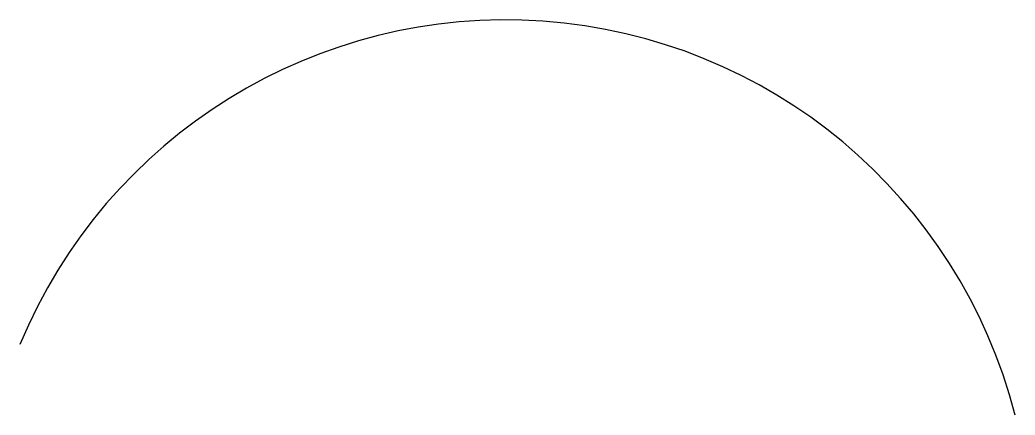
# Model space of a CAD drawing. Extents: x -3.3 to 10.2, y 6.3 to 11.6.
import ezdxf

# ---------------------------------------------------------------- set-up
doc = ezdxf.new("R2010")
doc.units = 0
doc.layers.add('VIPRS_G13', color=7, linetype='Continuous')

msp = doc.modelspace()

# ---------------------------------------------------------------- linework, layer by layer
at = {"layer": 'VIPRS_G13'}
msp.add_arc((3.25, 4.5), 7.125, 14.3239, 157.5634, dxfattribs=at)

doc.saveas('drawing.dxf')
